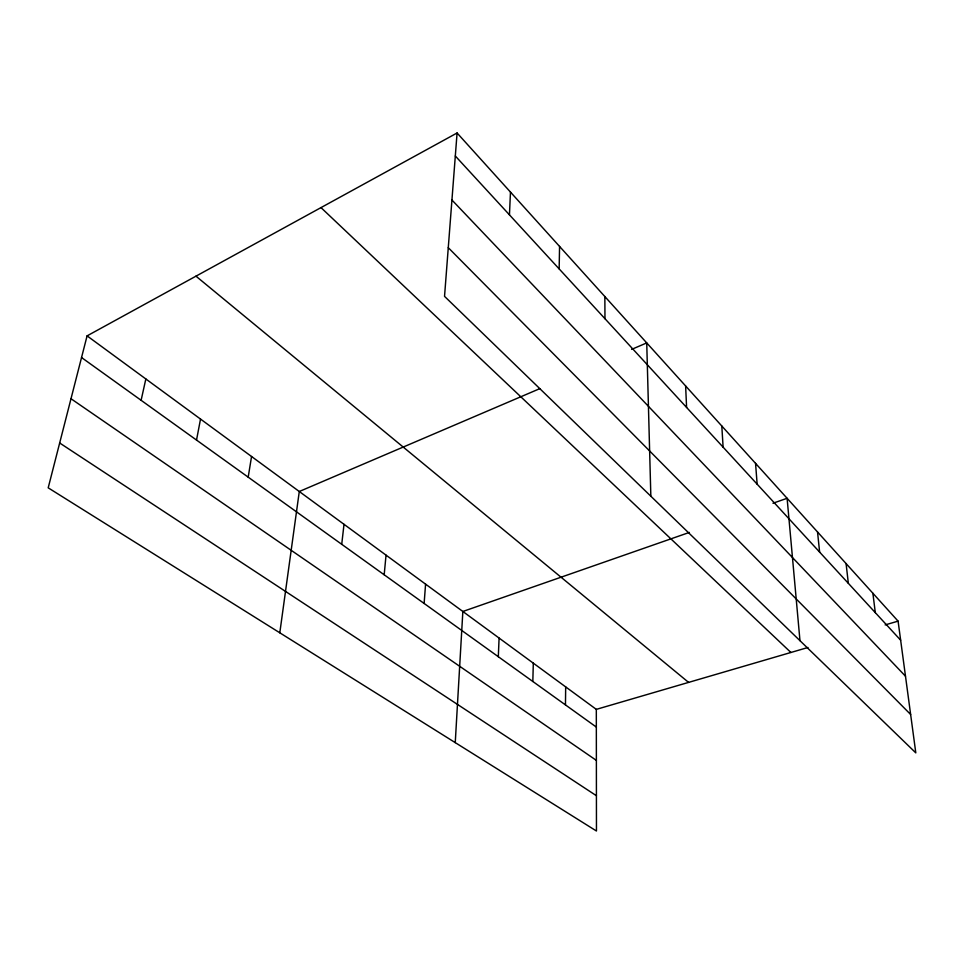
<?xml version="1.0" encoding="UTF-8"?>
<svg xmlns="http://www.w3.org/2000/svg" width="964" height="964" viewBox="0 0 964 964"><rect width="100%" height="100%" fill="white"/><g stroke="black" fill="none" stroke-linecap="round" stroke-linejoin="round"><path stroke-width="1.45" d="M565.458 704.901L565.675 686.886M559.156 268.908L559.566 246.423M532.827 681.476L533.309 663.16M498.316 656.713L499.087 638.06M509.45 214.852L510.474 192.089M455.249 742.629L462.853 611.477L689.368 532.417M424.124 603.452L425.582 584.136M457.081 132.984L444.537 296.358L915.8 752.872L898.087 621.141L457.081 132.984L87.085 335.87L48.2 487.832L596.463 831.016L596.318 709.371L87.085 335.87M384.19 574.785L386.034 555.144M341.726 544.298L344.015 524.32M279.801 632.806L299.286 491.507L539.912 388.6M248.194 477.156L251.556 456.502M196.523 440.066L200.524 419.075M141.118 400.301L145.841 378.96M631.637 349.378L646.736 342.919L650.845 496.219M772.971 503.232L787.106 498.292L799.975 640.674M596.318 709.371L807.953 647.495M885.145 624.913L898.087 621.141M59.672 442.994L596.427 795.722M70.999 398.734L596.379 760.391M81.542 357.536L596.342 727.073M195.969 276.162L688.585 682.391M321 207.609L790.902 652.471M448.272 247.676L910.643 714.481M451.935 200.018L905.485 676.198M455.321 155.999L900.653 640.204M872.878 593.234L875.3 612.634M846.079 563.566L848.344 583.328M817.544 531.995L819.617 552.107M755.547 463.359L757.15 484.181M721.807 426.004L723.108 447.176M685.621 385.962L686.597 407.471M604.85 296.538L604.97 318.723"/></g></svg>
